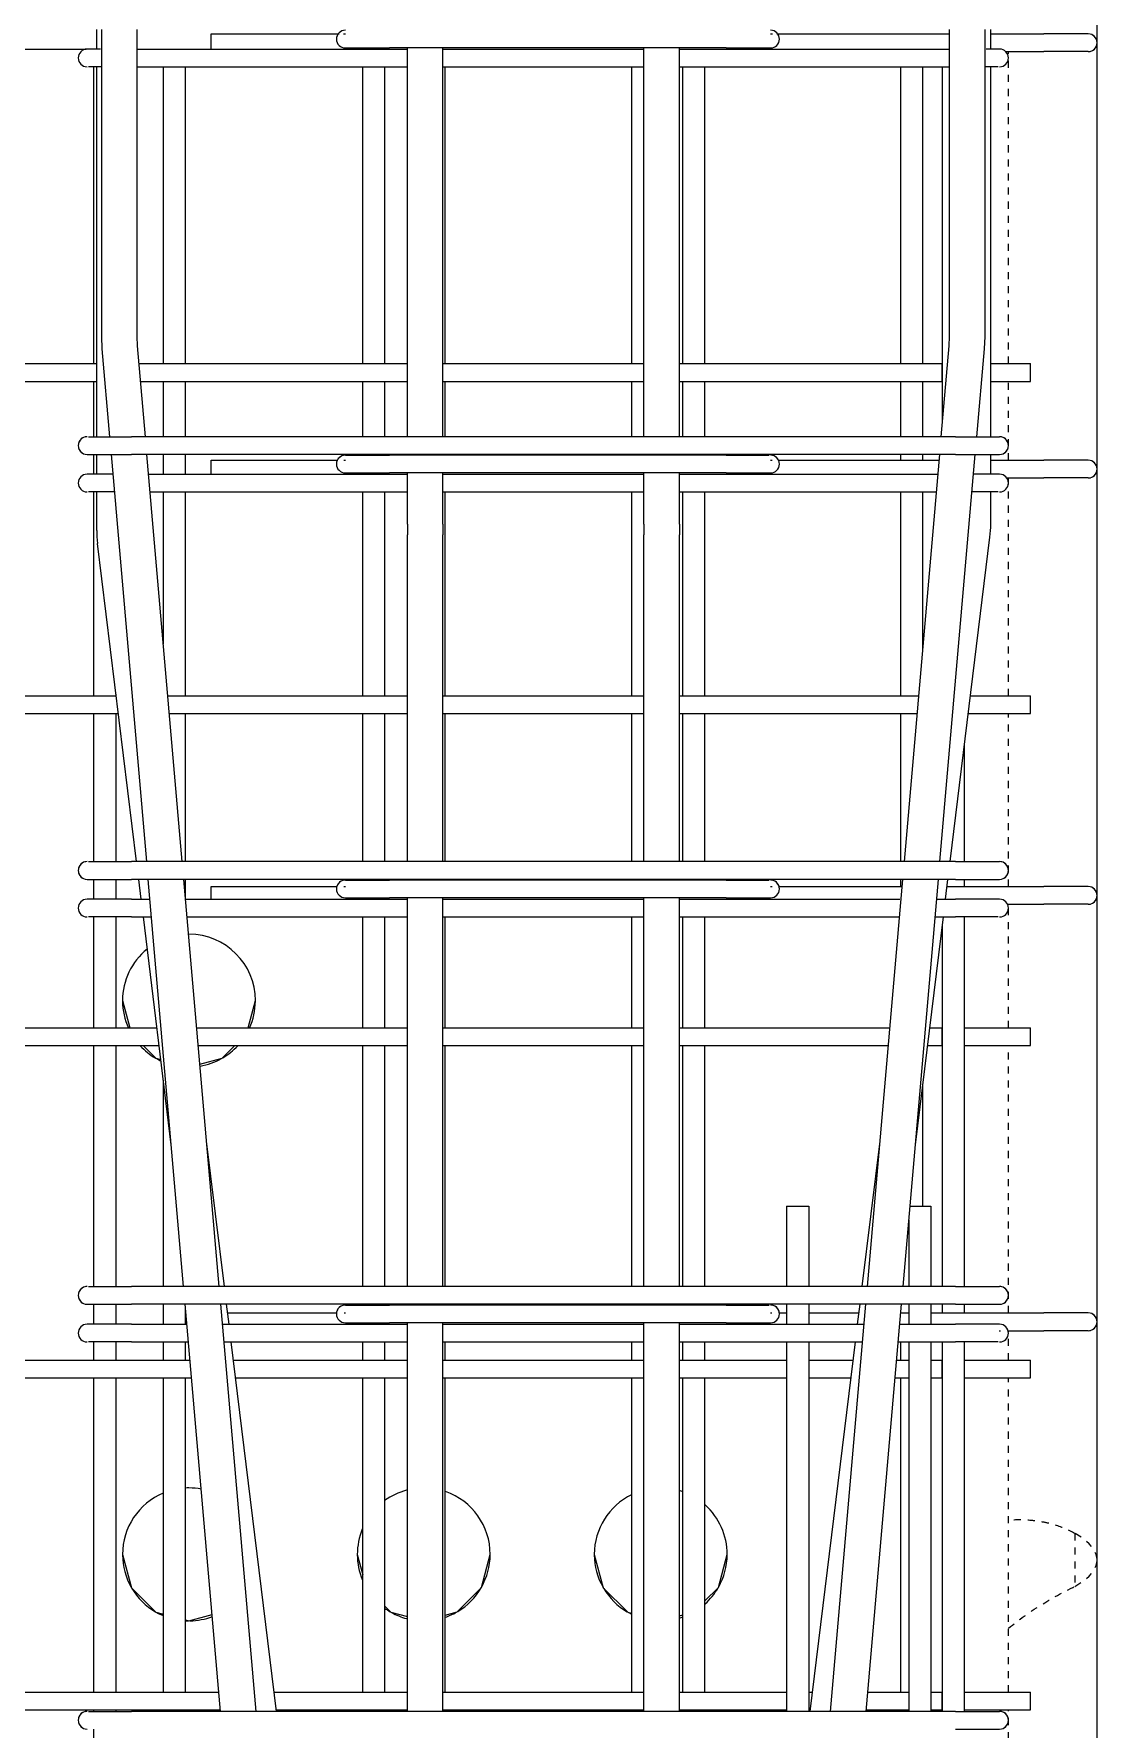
# Model space of a CAD drawing. Header units: millimetres. Extents: x -8986 to 3673, y -4076 to 6166.
# Drawn here: x -5469 to -4989, y -324 to 441 of the extents above; entities that cross this region are included whole.
import ezdxf

# ---------------------------------------------------------------- set-up
doc = ezdxf.new("R2010")
doc.units = ezdxf.units.MM
doc.linetypes.add('Dash', pattern=[6.36, 3.18, -3.18])
for name, color, linetype, lineweight in [('A-WALL', 113, 'Continuous', 25), ('A-WALL-HDLN', 110, 'Dash', 25), ('S-RBAR', 171, 'Continuous', 18)]:
    doc.layers.add(name, color=color, linetype=linetype, lineweight=lineweight)

msp = doc.modelspace()

# ---------------------------------------------------------------- linework, layer by layer
at = {"layer": 'A-WALL'}
for p, q in [((-4988.80383, -1395), (-4988.80383, 3660)), ((-5428.80383, 5.00419), (-5425.49539, -7.31034)), ((-5372.08597, -7.31034), (-5368.80383, 5.00419)), ((-5322.80383, -245), (-5320.31349, -254.26946)), ((-5400.33233, -274.59262), (-5398.80383, -275)), ((-5398.80383, -275), (-5388.34294, -272.18956)), ((-5177.40383, -272.74324), (-5175.84182, -272.32359))]:
    msp.add_line(p, q, dxfattribs=at)
at = {"layer": 'A-WALL', "flags": 128}
for points in [[(-5419.46352, -15.31034), (-5413.73474, -21.01634), (-5411.48011, -21.61725)], [(-5393.85987, -23.66756), (-5383.76932, -20.95662), (-5378.14551, -15.31034)], [(-5428.80383, -245), (-5424.76464, -260.03451), (-5413.73474, -271.02053), (-5410.33233, -271.92736)], [(-5283.08708, -272.38948), (-5277.76932, -270.96081), (-5266.7833, -259.93091), (-5262.80383, -245)], [(-5215.80383, -245), (-5211.76464, -260.03451), (-5200.73474, -271.02053), (-5198.89073, -271.51201)], [(-5165.84182, -266.01363), (-5159.7833, -259.93091), (-5155.80383, -245)], [(-5310.31349, -268.45204), (-5307.73474, -271.02053), (-5300.20383, -273.02771)]]:
    msp.add_lwpolyline(points, dxfattribs=at)
at = {"layer": 'A-WALL'}
for centre, start, end in [((-5398.80383, 5.00419), 0, 90), ((-5398.80383, 5.00419), 129.12326812, 180), ((-5398.80383, 5.00419), 180.31001863, 204.43268264), ((-5398.80383, 5.00419), 335.56731736, 359.6881126), ((-5398.80383, 5.00419), 222.83043012, 239.66111242), ((-5398.80383, 5.00419), 241.01483868, 244.90368495), ((-5398.80383, 5.00419), 279.66332085, 299.4262789), ((-5398.80383, 5.00419), 300.77459377, 317.16956988), ((-5398.80383, -245), 112.80311317, 180), ((-5398.80383, -245), 90, 92.95282737), ((-5398.80383, -245), 79.26057508, 90), ((-5292.80383, -245), 105, 126.05884286), ((-5292.80383, -245), 0, 70.95286575), ((-5185.80383, -245), 116.03388467, 180), ((-5185.80383, -245), 70.44442868, 73.68267242), ((-5185.80383, -245), 0, 48.02065918), ((-5292.80383, -245), 157.65208361, 180), ((-5398.80383, -245), 180.4444818, 209.70316142), ((-5292.80383, -245), 180.4444818, 202.34791639), ((-5292.80383, -245), 330.73877595, 359.55201511), ((-5185.80383, -245), 180.4444818, 209.70316142), ((-5185.80383, -245), 330.73877595, 359.55201511), ((-5292.80383, -245), 300.81588598, 329.6201653), ((-5185.80383, -245), 311.97934082, 329.6201653), ((-5398.80383, -245), 210.81679284, 239.61923057), ((-5185.80383, -245), 210.81679284, 239.61923057), ((-5398.80383, -245), 241.01732796, 247.19688683), ((-5398.80383, -245), 267.04717263, 269.26778334), ((-5398.80383, -245), 270.72113191, 290.70647691), ((-5292.80383, -245), 233.94115714, 239.61923057), ((-5292.80383, -245), 241.01732796, 255), ((-5292.80383, -245), 289.04713425, 299.42370512), ((-5185.80383, -245), 241.01732796, 243.96611533), ((-5185.80383, -245), 286.31732758, 289.55557132)]:
    msp.add_arc(centre, 30, start, end, dxfattribs=at)
at = {"layer": 'A-WALL-HDLN'}
for p, q in [((-5028.80383, 292.62069), (-5028.80383, 433.5)), ((-5028.80383, 249), (-5028.80383, 284.62069)), ((-5028.80383, 142.65517), (-5028.80383, 241)), ((-5028.80383, 56.5), (-5028.80383, 134.65517)), ((-5028.80383, -7.31034), (-5028.80383, 48.5)), ((-5028.80383, -136), (-5028.80383, -15.31034)), ((-5028.80383, -157.27586), (-5028.80383, -144)), ((-5028.80383, -307.24138), (-5028.80383, -165.27586)), ((-4998.80641, -235.51042), (-4998.80641, -259.48958)), ((-5028.80383, -328.5), (-5028.80383, -315.24138))]:
    msp.add_line(p, q, dxfattribs=at)
at = {"layer": 'A-WALL-HDLN', "flags": 128}
for points in [[(-4988.81005, -247.19817), (-4989.20928, -245.03595), (-4990.42291, -242.58855), (-4992.43649, -240.17435), (-4995.23644, -237.80964), (-4998.80383, -235.51042)], [(-4998.80383, -259.48958), (-4995.23644, -257.19036), (-4992.43649, -254.82565), (-4990.42291, -252.41145), (-4989.20928, -249.96405), (-4988.81005, -247.80183)]]:
    msp.add_lwpolyline(points, dxfattribs=at)
at = {"layer": 'A-WALL-HDLN'}
msp.add_open_spline([(-4998.80383, -235.51042), (-5001.89351, -233.84377), (-5006.65211, -231.85243), (-5013.36676, -230.31039), (-5020.20628, -229.41462), (-5025.33952, -229.36208), (-5028.80383, -229.63423)], degree=3, knots=[-1, -1, -1, -1, -0.666666667, -0.5, -0.333333333, 0, 0, 0, 0], dxfattribs=at)
msp.add_open_spline([(-5028.80383, -278.28322), (-5024.16846, -274.56143), (-5014.53309, -267.70736), (-5004.16846, -262.03233), (-4998.80383, -259.48958)], degree=3, dxfattribs=at)
at = {"layer": 'S-RBAR'}
for p, q in [((-5440.45803, 434.63811), (-5440.45803, 443.44212)), ((-5438.19661, 304.81048), (-5438.19661, 443.44212)), ((-5422.19661, 304.81048), (-5422.19661, 443.44212)), ((-5388.80383, 441.5), (-5331.04782, 441.5)), ((-5388.80383, 434.63811), (-5388.80383, 441.5)), ((-5329.03468, 441.5), (-5328.19784, 441.5)), ((-5136.19784, 441.5), (-5135.36101, 441.5)), ((-5133.34786, 441.5), (-5055.41105, 441.5)), ((-5055.41105, 304.81048), (-5055.41105, 443.44212)), ((-5039.41105, 304.81048), (-5039.41105, 443.44212)), ((-5036.80383, 434.63811), (-5036.80383, 443.44212)), ((-5036.80383, 441.5), (-5012.80383, 441.5)), ((-4992.80383, 441.5), (-5012.80383, 441.5)), ((-6211.80383, 434.58621), (-5445.1981, 434.58621)), ((-5438.67284, 434.63811), (-5444.80383, 434.63811)), ((-5422.19661, 434.63811), (-5300.20383, 434.63811)), ((-5328.19784, 435.14361), (-5308.19784, 435.14361)), ((-5156.19784, 435.14361), (-5308.19784, 435.14361)), ((-5300.20383, 259.60973), (-5300.20383, 435.14361)), ((-5284.20383, 259.60973), (-5284.20383, 435.14361)), ((-5284.20383, 434.63811), (-5193.40383, 434.63811)), ((-5193.40383, 259.60973), (-5193.40383, 435.14361)), ((-5177.40383, 259.60973), (-5177.40383, 435.14361)), ((-5177.40383, 434.63811), (-5055.41105, 434.63811)), ((-5156.19784, 435.14361), (-5143.28004, 435.14361)), ((-5143.40508, 435.14361), (-5140.82432, 435.14361)), ((-5140.92924, 435.14361), (-5136.19784, 435.14361)), ((-5032.80383, 434.63811), (-5038.93482, 434.63811)), ((-5030.34173, 433.5), (-5012.80383, 433.5)), ((-4992.80383, 433.5), (-5012.80383, 433.5)), ((-5438.94597, 426.63811), (-5444.12235, 426.63811)), ((-5441.73624, 292.62069), (-5441.73624, 426.63811)), ((-5440.45803, 259.60973), (-5440.45803, 426.63811)), ((-5438.29026, 426.63811), (-5438.94597, 426.63811)), ((-5422.19661, 426.63811), (-5300.20383, 426.63811)), ((-5410.33233, 292.62069), (-5410.33233, 426.63811)), ((-5400.33233, 292.62069), (-5400.33233, 426.63811)), ((-5320.31349, 292.62069), (-5320.31349, 426.63811)), ((-5310.31349, 292.62069), (-5310.31349, 426.63811)), ((-5284.20383, 426.63811), (-5193.40383, 426.63811)), ((-5283.08708, 292.62069), (-5283.08708, 426.63811)), ((-5198.89073, 292.62069), (-5198.89073, 426.63811)), ((-5177.40383, 426.63811), (-5055.41105, 426.63811)), ((-5175.84182, 292.62069), (-5175.84182, 426.63811)), ((-5165.84182, 292.62069), (-5165.84182, 426.63811)), ((-5077.46797, 292.62069), (-5077.46797, 426.63811)), ((-5067.46797, 292.62069), (-5067.46797, 426.63811)), ((-5058.59657, 266.02023), (-5058.59657, 426.63811)), ((-5038.66169, 426.63811), (-5039.3174, 426.63811)), ((-5033.48531, 426.63811), (-5038.66169, 426.63811)), ((-5036.80383, 259.60973), (-5036.80383, 426.63811)), ((-5437.9558, 299.24373), (-5438.19661, 304.81048)), ((-5434.51471, 259.60973), (-5437.9558, 299.24373)), ((-5422.01577, 300.62767), (-5422.19661, 304.81048)), ((-5418.45452, 259.60973), (-5422.01577, 300.62767)), ((-5059.15314, 259.60973), (-5055.59189, 300.62767)), ((-5055.59189, 300.62767), (-5055.41105, 304.81048)), ((-5043.09295, 259.60973), (-5039.65186, 299.24373)), ((-5039.65186, 299.24373), (-5039.41105, 304.81048)), ((-6211.80383, 292.62069), (-5440.45803, 292.62069)), ((-5421.32059, 292.62069), (-5300.20383, 292.62069)), ((-5284.20383, 292.62069), (-5193.40383, 292.62069)), ((-5177.40383, 292.62069), (-5058.80383, 292.62069)), ((-5058.80383, 284.62069), (-5058.80383, 292.62069)), ((-5036.80383, 292.62069), (-5018.80383, 292.62069)), ((-5018.80383, 284.62069), (-5018.80383, 292.62069)), ((-6211.80383, 284.62069), (-5440.45803, 284.62069)), ((-5441.73624, 259.60973), (-5441.73624, 284.62069)), ((-5420.62601, 284.62069), (-5300.20383, 284.62069)), ((-5410.33233, 259.60973), (-5410.33233, 284.62069)), ((-5400.33233, 259.60973), (-5400.33233, 284.62069)), ((-5320.31349, 259.60973), (-5320.31349, 284.62069)), ((-5310.31349, 259.60973), (-5310.31349, 284.62069)), ((-5284.20383, 284.62069), (-5193.40383, 284.62069)), ((-5283.08708, 259.60973), (-5283.08708, 284.62069)), ((-5198.89073, 259.60973), (-5198.89073, 284.62069)), ((-5177.40383, 284.62069), (-5058.80383, 284.62069)), ((-5175.84182, 259.60973), (-5175.84182, 284.62069)), ((-5165.84182, 259.60973), (-5165.84182, 284.62069)), ((-5077.46797, 259.60973), (-5077.46797, 284.62069)), ((-5067.46797, 259.60973), (-5067.46797, 284.62069)), ((-5036.80383, 284.62069), (-5018.80383, 284.62069)), ((-5444.80383, 259.60973), (-5444.7204, 259.60973)), ((-5444.12235, 259.60973), (-5438.94597, 259.60973)), ((-5438.94597, 259.60973), (-5424.80383, 259.60973)), ((-5052.80383, 259.60973), (-5424.80383, 259.60973)), ((-5052.80383, 259.60973), (-5032.80383, 259.60973)), ((-5444.80383, 251.60973), (-5440.07244, 251.60973)), ((-5441.73624, 242.72377), (-5441.73624, 251.60973)), ((-5440.45803, 242.72377), (-5440.45803, 251.60973)), ((-5440.17735, 251.60973), (-5437.5966, 251.60973)), ((-5437.72163, 251.60973), (-5424.80383, 251.60973)), ((-5417.85947, 67.77734), (-5433.82013, 251.60973)), ((-5052.80383, 251.60973), (-5424.80383, 251.60973)), ((-5401.79928, 67.77734), (-5417.75994, 251.60973)), ((-5410.33233, 242.72377), (-5410.33233, 251.60973)), ((-5400.33233, 242.72377), (-5400.33233, 251.60973)), ((-5388.80383, 249), (-5331.54031, 249)), ((-5388.80383, 242.72377), (-5388.80383, 249)), ((-5328.95018, 249), (-5328.19784, 249)), ((-5328.19784, 251.28544), (-5308.19784, 251.28544)), ((-5156.19784, 251.28544), (-5308.19784, 251.28544)), ((-5156.19784, 251.28544), (-5142.05571, 251.28544)), ((-5142.05571, 251.28544), (-5136.87933, 251.28544)), ((-5136.23873, 251.28544), (-5136.19784, 251.28544)), ((-5136.19784, 249), (-5135.44551, 249)), ((-5132.85538, 249), (-5060.0743, 249)), ((-5077.46797, 249), (-5077.46797, 251.60973)), ((-5075.80838, 67.77734), (-5059.84772, 251.60973)), ((-5067.46797, 249), (-5067.46797, 251.60973)), ((-5059.74819, 67.77734), (-5043.78753, 251.60973)), ((-5052.80383, 251.60973), (-5032.80383, 251.60973)), ((-5036.80383, 242.72377), (-5036.80383, 251.60973)), ((-5036.80383, 249), (-5012.80383, 249)), ((-4992.80383, 249), (-5012.80383, 249)), ((-5433.17209, 242.72377), (-5444.80383, 242.72377)), ((-5416.98845, 242.72377), (-5300.20383, 242.72377)), ((-5328.19784, 243.28544), (-5308.19784, 243.28544)), ((-5156.19784, 243.28544), (-5308.19784, 243.28544)), ((-5300.20383, 220.14107), (-5300.20383, 243.28544)), ((-5284.20383, 220.14107), (-5284.20383, 243.28544)), ((-5284.20383, 242.72377), (-5193.40383, 242.72377)), ((-5193.40383, 220.14107), (-5193.40383, 243.28544)), ((-5177.40383, 220.14107), (-5177.40383, 243.28544)), ((-5177.40383, 242.72377), (-5060.61921, 242.72377)), ((-5156.19784, 243.28544), (-5143.28004, 243.28544)), ((-5143.40508, 243.28544), (-5140.82432, 243.28544)), ((-5140.92924, 243.28544), (-5136.19784, 243.28544)), ((-5032.80383, 242.72377), (-5044.43557, 242.72377)), ((-5029.89234, 241), (-5012.80383, 241)), ((-4992.80383, 241), (-5012.80383, 241)), ((-5438.94597, 234.72377), (-5444.12235, 234.72377)), ((-5441.73624, 142.65517), (-5441.73624, 234.72377)), ((-5440.45803, 217.32479), (-5440.45803, 234.72377)), ((-5432.4575, 234.72377), (-5438.94597, 234.72377)), ((-5416.29387, 234.72377), (-5300.20383, 234.72377)), ((-5410.33233, 166.05961), (-5410.33233, 234.72377)), ((-5400.33233, 142.65517), (-5400.33233, 234.72377)), ((-5320.31349, 142.65517), (-5320.31349, 234.72377)), ((-5310.31349, 142.65517), (-5310.31349, 234.72377)), ((-5284.20383, 234.72377), (-5193.40383, 234.72377)), ((-5283.08708, 142.65517), (-5283.08708, 234.72377)), ((-5198.89073, 142.65517), (-5198.89073, 234.72377)), ((-5177.40383, 234.72377), (-5061.31379, 234.72377)), ((-5175.84182, 142.65517), (-5175.84182, 234.72377)), ((-5165.84182, 142.65517), (-5165.84182, 234.72377)), ((-5077.46797, 142.65517), (-5077.46797, 234.72377)), ((-5067.46797, 163.84087), (-5067.46797, 234.72377)), ((-5038.66169, 234.72377), (-5045.15016, 234.72377)), ((-5033.48531, 234.72377), (-5038.66169, 234.72377)), ((-5036.80383, 220.14107), (-5036.80383, 234.72377)), ((-5300.20383, 220.14107), (-5300.20383, 215.26629)), ((-5300.20383, 67.77734), (-5300.20383, 215.26629)), ((-5284.20383, 220.14107), (-5284.20383, 215.26629)), ((-5284.20383, 67.77734), (-5284.20383, 215.26629)), ((-5193.40383, 220.14107), (-5193.40383, 215.26629)), ((-5193.40383, 67.77734), (-5193.40383, 215.26629)), ((-5177.40383, 220.14107), (-5177.40383, 215.26629)), ((-5177.40383, 67.77734), (-5177.40383, 215.26629)), ((-5422.45639, 67.77734), (-5440.10025, 211.47506)), ((-5055.15127, 67.77734), (-5037.16161, 214.29134)), ((-6211.80383, 142.65517), (-5431.65023, 142.65517)), ((-5431.73624, 142.65517), (-5431.73624, 143.35569)), ((-5408.30031, 142.65517), (-5300.20383, 142.65517)), ((-5284.20383, 142.65517), (-5193.40383, 142.65517)), ((-5177.40383, 142.65517), (-5069.30735, 142.65517)), ((-5045.95743, 142.65517), (-5018.80383, 142.65517)), ((-5018.80383, 134.65517), (-5018.80383, 142.65517)), ((-6211.80383, 134.65517), (-5430.66795, 134.65517)), ((-5441.73624, 67.77734), (-5441.73624, 134.65517)), ((-5431.73624, 67.77734), (-5431.73624, 134.65517)), ((-5407.60574, 134.65517), (-5300.20383, 134.65517)), ((-5400.33233, 67.77734), (-5400.33233, 134.65517)), ((-5320.31349, 67.77734), (-5320.31349, 134.65517)), ((-5310.31349, 67.77734), (-5310.31349, 134.65517)), ((-5284.20383, 134.65517), (-5193.40383, 134.65517)), ((-5283.08708, 67.77734), (-5283.08708, 134.65517)), ((-5198.89073, 67.77734), (-5198.89073, 134.65517)), ((-5177.40383, 134.65517), (-5070.00192, 134.65517)), ((-5175.84182, 67.77734), (-5175.84182, 134.65517)), ((-5165.84182, 67.77734), (-5165.84182, 134.65517)), ((-5077.46797, 67.77734), (-5077.46797, 134.65517)), ((-5046.93971, 134.65517), (-5018.80383, 134.65517)), ((-5048.59657, 67.77734), (-5048.59657, 121.16107)), ((-5444.80383, 67.77734), (-5444.7204, 67.77734)), ((-5444.12235, 67.77734), (-5438.94597, 67.77734)), ((-5438.94597, 67.77734), (-5424.80383, 67.77734)), ((-5052.80383, 67.77734), (-5424.80383, 67.77734)), ((-5052.80383, 67.77734), (-5032.80383, 67.77734)), ((-5444.80383, 59.77734), (-5440.07244, 59.77734)), ((-5441.73624, 50.80943), (-5441.73624, 59.77734)), ((-5440.17735, 59.77734), (-5437.5966, 59.77734)), ((-5437.72163, 59.77734), (-5424.80383, 59.77734)), ((-5431.73624, 50.80943), (-5431.73624, 59.77734)), ((-5052.80383, 59.77734), (-5424.80383, 59.77734)), ((-5420.37299, 50.80943), (-5421.47411, 59.77734)), ((-5401.20424, -124.05504), (-5417.1649, 59.77734)), ((-5385.14405, -124.05504), (-5401.10471, 59.77734)), ((-5400.33233, 50.88116), (-5400.33233, 59.77734)), ((-5388.80383, 56.5), (-5332.06155, 56.5)), ((-5388.80383, 50.80943), (-5388.80383, 56.5)), ((-5328.86568, 56.5), (-5328.19784, 56.5)), ((-5328.19784, 59.42726), (-5308.19784, 59.42726)), ((-5156.19784, 59.42726), (-5308.19784, 59.42726)), ((-5156.19784, 59.42726), (-5142.05571, 59.42726)), ((-5142.05571, 59.42726), (-5136.87933, 59.42726)), ((-5136.23873, 59.42726), (-5136.19784, 59.42726)), ((-5136.19784, 56.5), (-5135.53001, 56.5)), ((-5132.33414, 56.5), (-5076.7875, 56.5)), ((-5092.46361, -124.05504), (-5076.50295, 59.77734)), ((-5077.46797, 56.5), (-5077.46797, 59.77734)), ((-5076.40342, -124.05504), (-5060.44276, 59.77734)), ((-5057.23467, 50.80943), (-5056.13355, 59.77734)), ((-5056.53596, 56.5), (-5012.80383, 56.5)), ((-5052.80383, 59.77734), (-5032.80383, 59.77734)), ((-5048.59657, 56.5), (-5048.59657, 59.77734)), ((-4992.80383, 56.5), (-5012.80383, 56.5)), ((-5424.80383, 50.80943), (-5444.80383, 50.80943)), ((-5424.80383, 50.80943), (-5416.38629, 50.80943)), ((-5400.3261, 50.80943), (-5300.20383, 50.80943)), ((-5328.19784, 51.42726), (-5308.19784, 51.42726)), ((-5156.19784, 51.42726), (-5308.19784, 51.42726)), ((-5300.20383, -124.05504), (-5300.20383, 51.42726)), ((-5284.20383, -124.05504), (-5284.20383, 51.42726)), ((-5284.20383, 50.80943), (-5193.40383, 50.80943)), ((-5193.40383, -124.05504), (-5193.40383, 51.42726)), ((-5177.40383, -124.05504), (-5177.40383, 51.42726)), ((-5177.40383, 50.80943), (-5077.81466, 50.80943)), ((-5156.19784, 51.42726), (-5143.28004, 51.42726)), ((-5143.40508, 51.42726), (-5140.82432, 51.42726)), ((-5140.92924, 51.42726), (-5136.19784, 51.42726)), ((-5061.22137, 50.80943), (-5052.80383, 50.80943)), ((-5032.80383, 50.80943), (-5052.80383, 50.80943)), ((-5029.44295, 48.5), (-5012.80383, 48.5)), ((-4992.80383, 48.5), (-5012.80383, 48.5)), ((-5438.94597, 42.80943), (-5444.12235, 42.80943)), ((-5441.73624, -7.31034), (-5441.73624, 42.80943)), ((-5424.80383, 42.80943), (-5438.94597, 42.80943)), ((-5431.73624, -7.31034), (-5431.73624, 42.80943)), ((-5424.80383, 42.80943), (-5415.69172, 42.80943)), ((-5406.76154, -60.04694), (-5419.39071, 42.80943)), ((-5399.63152, 42.80943), (-5300.20383, 42.80943)), ((-5320.31349, -7.31034), (-5320.31349, 42.80943)), ((-5310.31349, -7.31034), (-5310.31349, 42.80943)), ((-5284.20383, 42.80943), (-5193.40383, 42.80943)), ((-5283.08708, -7.31034), (-5283.08708, 42.80943)), ((-5198.89073, -7.31034), (-5198.89073, 42.80943)), ((-5177.40383, 42.80943), (-5077.97614, 42.80943)), ((-5175.84182, -7.31034), (-5175.84182, 42.80943)), ((-5165.84182, -7.31034), (-5165.84182, 42.80943)), ((-5070.84612, -60.04694), (-5058.21695, 42.80943)), ((-5061.91595, 42.80943), (-5052.80383, 42.80943)), ((-5058.59657, -124.05504), (-5058.59657, 39.15189)), ((-5038.66169, 42.80943), (-5052.80383, 42.80943)), ((-5048.59657, -124.05504), (-5048.59657, 42.80943)), ((-5033.48531, 42.80943), (-5038.66169, 42.80943)), ((-6214.29956, -7.31034), (-5413.23678, -7.31034)), ((-5395.28004, -7.31034), (-5300.20383, -7.31034)), ((-5284.20383, -7.31034), (-5193.40383, -7.31034)), ((-5177.40383, -7.31034), (-5082.32763, -7.31034)), ((-5064.37088, -7.31034), (-5058.80383, -7.31034)), ((-5058.80383, -15.31034), (-5058.80383, -7.31034)), ((-5048.59657, -7.31034), (-5018.80383, -7.31034)), ((-5018.80383, -15.31034), (-5018.80383, -7.31034)), ((-6215.63289, -15.31034), (-5412.2545, -15.31034)), ((-5441.73624, -124.05504), (-5441.73624, -15.31034)), ((-5431.73624, -124.05504), (-5431.73624, -15.31034)), ((-5394.58546, -15.31034), (-5300.20383, -15.31034)), ((-5320.31349, -124.05504), (-5320.31349, -15.31034)), ((-5310.31349, -124.05504), (-5310.31349, -15.31034)), ((-5284.20383, -15.31034), (-5193.40383, -15.31034)), ((-5283.08708, -124.05504), (-5283.08708, -15.31034)), ((-5198.89073, -124.05504), (-5198.89073, -15.31034)), ((-5177.40383, -15.31034), (-5083.0222, -15.31034)), ((-5175.84182, -124.05504), (-5175.84182, -15.31034)), ((-5165.84182, -124.05504), (-5165.84182, -15.31034)), ((-5065.35316, -15.31034), (-5058.80383, -15.31034)), ((-5048.59657, -15.31034), (-5018.80383, -15.31034)), ((-5410.33233, -124.05504), (-5410.33233, -30.96522)), ((-5067.46797, -87.82306), (-5067.46797, -32.53411)), ((-5382.78218, -124.05504), (-5390.84612, -58.37949)), ((-5094.82548, -124.05504), (-5086.76154, -58.37949)), ((-5128.98647, -87.82306), (-5128.98647, -124.05504)), ((-5128.98647, -87.82306), (-5118.98647, -87.82306)), ((-5118.98647, -87.82306), (-5118.98647, -124.05504)), ((-5073.25769, -87.82306), (-5063.80383, -87.82306)), ((-5063.80383, -87.82306), (-5063.80383, -124.05504)), ((-5073.80383, -94.11339), (-5073.80383, -124.05504)), ((-5444.80383, -124.05504), (-5444.7204, -124.05504)), ((-5444.12235, -124.05504), (-5438.94597, -124.05504)), ((-5438.94597, -124.05504), (-5424.80383, -124.05504)), ((-5052.80383, -124.05504), (-5424.80383, -124.05504)), ((-5052.80383, -124.05504), (-5032.80383, -124.05504)), ((-5444.80383, -132.05504), (-5440.07244, -132.05504)), ((-5441.73624, -141.10491), (-5441.73624, -132.05504)), ((-5440.17735, -132.05504), (-5437.5966, -132.05504)), ((-5437.72163, -132.05504), (-5424.80383, -132.05504)), ((-5431.73624, -141.10491), (-5431.73624, -132.05504)), ((-5052.80383, -132.05504), (-5424.80383, -132.05504)), ((-5410.33233, -141.10491), (-5410.33233, -132.05504)), ((-5384.54901, -315.88743), (-5400.50967, -132.05504)), ((-5400.33233, -141.10491), (-5400.33233, -134.09763)), ((-5368.48882, -315.88743), (-5384.44948, -132.05504)), ((-5380.68872, -141.10491), (-5381.7999, -132.05504)), ((-5381.31552, -136), (-5332.14111, -136)), ((-5328.78118, -136), (-5328.19784, -136)), ((-5328.19784, -132.43091), (-5308.19784, -132.43091)), ((-5156.19784, -132.43091), (-5308.19784, -132.43091)), ((-5156.19784, -132.43091), (-5142.05571, -132.43091)), ((-5142.05571, -132.43091), (-5136.87933, -132.43091)), ((-5136.23873, -132.43091), (-5136.19784, -132.43091)), ((-5136.19784, -136), (-5135.6145, -136)), ((-5132.25457, -136), (-5128.98647, -136)), ((-5128.98647, -132.05504), (-5128.98647, -141.10491)), ((-5118.98647, -132.05504), (-5118.98647, -141.10491)), ((-5118.98647, -136), (-5096.29214, -136)), ((-5109.11884, -315.88743), (-5093.15818, -132.05504)), ((-5096.91894, -141.10491), (-5095.80776, -132.05504)), ((-5093.05865, -315.88743), (-5077.09799, -132.05504)), ((-5077.4405, -136), (-5073.80383, -136)), ((-5073.80383, -132.05504), (-5073.80383, -141.10491)), ((-5063.80383, -132.05504), (-5063.80383, -141.10491)), ((-5063.80383, -136), (-5012.80383, -136)), ((-5058.59657, -136), (-5058.59657, -132.05504)), ((-5052.80383, -132.05504), (-5032.80383, -132.05504)), ((-5048.59657, -136), (-5048.59657, -132.05504)), ((-4992.80383, -136), (-5012.80383, -136)), ((-5424.80383, -141.10491), (-5444.80383, -141.10491)), ((-5424.80383, -141.10491), (-5399.72394, -141.10491)), ((-5383.66375, -141.10491), (-5300.20383, -141.10491)), ((-5328.19784, -140.43091), (-5308.19784, -140.43091)), ((-5156.19784, -140.43091), (-5308.19784, -140.43091)), ((-5300.20383, -315.88743), (-5300.20383, -140.43091)), ((-5284.20383, -315.88743), (-5284.20383, -140.43091)), ((-5284.20383, -141.10491), (-5193.40383, -141.10491)), ((-5193.40383, -315.88743), (-5193.40383, -140.43091)), ((-5177.40383, -315.88743), (-5177.40383, -140.43091)), ((-5177.40383, -141.10491), (-5093.94391, -141.10491)), ((-5156.19784, -140.43091), (-5143.28004, -140.43091)), ((-5143.40508, -140.43091), (-5140.82432, -140.43091)), ((-5140.92924, -140.43091), (-5136.19784, -140.43091)), ((-5077.81466, -141.10491), (-5052.80383, -141.10491)), ((-5032.80383, -141.10491), (-5052.80383, -141.10491)), ((-5033.05045, -144), (-5032.42268, -144)), ((-5029.03088, -144), (-5012.80383, -144)), ((-4992.80383, -144), (-5012.80383, -144)), ((-5438.94597, -149.10491), (-5444.12235, -149.10491)), ((-5441.73624, -157.27586), (-5441.73624, -149.10491)), ((-5424.80383, -149.10491), (-5438.94597, -149.10491)), ((-5431.73624, -157.27586), (-5431.73624, -149.10491)), ((-5424.80383, -149.10491), (-5399.02937, -149.10491)), ((-5410.33233, -157.27586), (-5410.33233, -149.10491)), ((-5400.33233, -157.27586), (-5400.33233, -149.10491)), ((-5382.96918, -149.10491), (-5300.20383, -149.10491)), ((-5359.22812, -315.88743), (-5379.70644, -149.10491)), ((-5320.31349, -157.27586), (-5320.31349, -149.10491)), ((-5310.31349, -157.27586), (-5310.31349, -149.10491)), ((-5284.20383, -149.10491), (-5193.40383, -149.10491)), ((-5283.08708, -157.27586), (-5283.08708, -149.10491)), ((-5198.89073, -157.27586), (-5198.89073, -149.10491)), ((-5177.40383, -149.10491), (-5094.63848, -149.10491)), ((-5175.84182, -157.27586), (-5175.84182, -149.10491)), ((-5165.84182, -157.27586), (-5165.84182, -149.10491)), ((-5128.98647, -149.10491), (-5128.98647, -315.88743)), ((-5118.98647, -149.10491), (-5118.98647, -315.88743)), ((-5118.37954, -315.88743), (-5097.90122, -149.10491)), ((-5078.57829, -149.10491), (-5052.80383, -149.10491)), ((-5077.46797, -157.27586), (-5077.46797, -149.10491)), ((-5073.80383, -149.10491), (-5073.80383, -315.88743)), ((-5063.80383, -149.10491), (-5063.80383, -315.88743)), ((-5058.59657, -315.88743), (-5058.59657, -149.10491)), ((-5038.66169, -149.10491), (-5052.80383, -149.10491)), ((-5048.59657, -315.88743), (-5048.59657, -149.10491)), ((-5033.48531, -149.10491), (-5038.66169, -149.10491)), ((-6239.29381, -157.27586), (-5398.31995, -157.27586)), ((-5378.70317, -157.27586), (-5300.20383, -157.27586)), ((-5284.20383, -157.27586), (-5193.40383, -157.27586)), ((-5177.40383, -157.27586), (-5128.98647, -157.27586)), ((-5118.98647, -157.27586), (-5098.90449, -157.27586)), ((-5079.28771, -157.27586), (-5073.80383, -157.27586)), ((-5063.80383, -157.27586), (-5058.80383, -157.27586)), ((-5058.80383, -165.27586), (-5058.80383, -157.27586)), ((-5048.59657, -157.27586), (-5018.80383, -157.27586)), ((-5018.80383, -165.27586), (-5018.80383, -157.27586)), ((-6240.62715, -165.27586), (-5397.62538, -165.27586)), ((-5441.73624, -307.24138), (-5441.73624, -165.27586)), ((-5431.73624, -307.24138), (-5431.73624, -165.27586)), ((-5410.33233, -307.24138), (-5410.33233, -165.27586)), ((-5400.33233, -307.24138), (-5400.33233, -165.27586)), ((-5377.7209, -165.27586), (-5300.20383, -165.27586)), ((-5320.31349, -307.24138), (-5320.31349, -165.27586)), ((-5310.31349, -307.24138), (-5310.31349, -165.27586)), ((-5284.20383, -165.27586), (-5193.40383, -165.27586)), ((-5283.08708, -307.24138), (-5283.08708, -165.27586)), ((-5198.89073, -307.24138), (-5198.89073, -165.27586)), ((-5177.40383, -165.27586), (-5128.98647, -165.27586)), ((-5175.84182, -307.24138), (-5175.84182, -165.27586)), ((-5165.84182, -307.24138), (-5165.84182, -165.27586)), ((-5118.98647, -165.27586), (-5099.88676, -165.27586)), ((-5079.98228, -165.27586), (-5073.80383, -165.27586)), ((-5077.46797, -307.24138), (-5077.46797, -165.27586)), ((-5063.80383, -165.27586), (-5058.80383, -165.27586)), ((-5048.59657, -165.27586), (-5018.80383, -165.27586)), ((-6258.89682, -307.24138), (-5385.29968, -307.24138)), ((-5360.28972, -307.24138), (-5300.20383, -307.24138)), ((-5284.20383, -307.24138), (-5193.40383, -307.24138)), ((-5177.40383, -307.24138), (-5128.98647, -307.24138)), ((-5118.98647, -307.24138), (-5117.31794, -307.24138)), ((-5092.30799, -307.24138), (-5073.80383, -307.24138)), ((-5063.80383, -307.24138), (-5058.80383, -307.24138)), ((-5058.80383, -315.24138), (-5058.80383, -307.24138)), ((-5048.59657, -307.24138), (-5018.80383, -307.24138)), ((-5018.80383, -315.24138), (-5018.80383, -307.24138)), ((-6259.83963, -315.24138), (-5384.6051, -315.24138)), ((-5444.80383, -315.88743), (-5444.7204, -315.88743)), ((-5444.12235, -315.88743), (-5438.94597, -315.88743)), ((-5441.73624, -315.88743), (-5441.73624, -315.24138)), ((-5438.94597, -315.88743), (-5424.80383, -315.88743)), ((-5431.73624, -315.88743), (-5431.73624, -315.24138)), ((-5052.80383, -315.88743), (-5424.80383, -315.88743)), ((-5410.33233, -315.88743), (-5410.33233, -315.24138)), ((-5400.33233, -315.88743), (-5400.33233, -315.24138)), ((-5359.30745, -315.24138), (-5300.20383, -315.24138)), ((-5320.31349, -315.88743), (-5320.31349, -315.24138)), ((-5310.31349, -315.88743), (-5310.31349, -315.24138)), ((-5284.20383, -315.24138), (-5193.40383, -315.24138)), ((-5283.08708, -315.88743), (-5283.08708, -315.24138)), ((-5198.89073, -315.88743), (-5198.89073, -315.24138)), ((-5177.40383, -315.24138), (-5128.98647, -315.24138)), ((-5175.84182, -315.88743), (-5175.84182, -315.24138)), ((-5165.84182, -315.88743), (-5165.84182, -315.24138)), ((-5118.98647, -315.24138), (-5118.30021, -315.24138)), ((-5093.00256, -315.24138), (-5073.80383, -315.24138)), ((-5077.46797, -315.88743), (-5077.46797, -315.24138)), ((-5063.80383, -315.24138), (-5058.80383, -315.24138)), ((-5052.80383, -315.88743), (-5032.80383, -315.88743)), ((-5048.59657, -315.24138), (-5018.80383, -315.24138)), ((-5441.73624, -333.01925), (-5441.73624, -323.88743)), ((-5052.80383, -323.88743), (-5032.80383, -323.88743))]:
    msp.add_line(p, q, dxfattribs=at)
for centre, radius, start, end in [((-5328.19784, 439.14361), 4, 90, 270), ((-5136.19784, 439.14361), 4, 270, 90), ((-5136.19784, 439.14361), 4, 270, 90), ((-4992.80383, 437.5), 4, 270, 90), ((-4992.80383, 437.5), 4, 15, 60), ((-4992.80383, 437.5), 4, 300, 345), ((-5444.80383, 430.63811), 4, 90, 270), ((-5032.80383, 430.63811), 4, 270, 90), ((-4992.80383, 437.5), 4, 270, 285), ((-5444.80383, 255.60973), 4, 90, 270), ((-5444.80383, 255.60973), 4, 90, 270), ((-5444.80383, 255.60973), 4, 120, 165), ((-5444.80383, 255.60973), 4, 195, 240), ((-5444.80383, 255.60973), 4, 90, 105), ((-5032.80383, 255.60973), 4, 75, 90), ((-5032.80383, 255.60973), 4, 270, 90), ((-5032.80383, 255.60973), 4, 15, 60), ((-5032.80383, 255.60973), 4, 300, 345), ((-5328.19784, 247.28544), 4, 90, 270), ((-5328.19784, 247.28544), 4, 120, 150), ((-5328.19784, 247.28544), 4, 90, 105), ((-5136.19784, 247.28544), 4, 270, 90), ((-5136.19784, 247.28544), 4, 75, 90), ((-5136.19784, 247.28544), 4, 270, 90), ((-5136.19784, 247.28544), 4, 30, 60), ((-4992.80383, 245), 4, 270, 90), ((-4992.80383, 245), 4, 15, 60), ((-5444.80383, 238.72377), 4, 90, 270), ((-5032.80383, 238.72377), 4, 270, 90), ((-4992.80383, 245), 4, 270, 285), ((-4992.80383, 245), 4, 300, 345), ((-5392.45803, 217.32479), 48, 180, 187), ((-5084.80383, 220.14107), 48, 353, 360), ((-5444.80383, 63.77734), 4, 90, 270), ((-5444.80383, 63.77734), 4, 90, 270), ((-5444.80383, 63.77734), 4, 120, 165), ((-5444.80383, 63.77734), 4, 195, 240), ((-5444.80383, 63.77734), 4, 90, 105), ((-5032.80383, 63.77734), 4, 75, 90), ((-5032.80383, 63.77734), 4, 270, 90), ((-5032.80383, 63.77734), 4, 15, 60), ((-5032.80383, 63.77734), 4, 300, 345), ((-5328.19784, 55.42726), 4, 90, 270), ((-5328.19784, 55.42726), 4, 120, 164.41754782), ((-5328.19784, 55.42726), 4, 90, 105), ((-5136.19784, 55.42726), 4, 270, 90), ((-5136.19784, 55.42726), 4, 75, 90), ((-5136.19784, 55.42726), 4, 270, 90), ((-5136.19784, 55.42726), 4, 15.58245218, 60), ((-4992.80383, 52.5), 4, 270, 90), ((-4992.80383, 52.5), 4, 15, 60), ((-5444.80383, 46.80943), 4, 90, 270), ((-5032.80383, 46.80943), 4, 270, 90), ((-4992.80383, 52.5), 4, 270, 285), ((-4992.80383, 52.5), 4, 300, 345), ((-5444.80383, -128.05504), 4, 90, 270), ((-5444.80383, -128.05504), 4, 90, 270), ((-5444.80383, -128.05504), 4, 120, 165), ((-5444.80383, -128.05504), 4, 195, 240), ((-5444.80383, -128.05504), 4, 90, 105), ((-5032.80383, -128.05504), 4, 75, 90), ((-5032.80383, -128.05504), 4, 270, 90), ((-5032.80383, -128.05504), 4, 15, 60), ((-5032.80383, -128.05504), 4, 300, 345), ((-5328.19784, -136.43091), 4, 90, 270), ((-5328.19784, -136.43091), 4, 120, 165), ((-5328.19784, -136.43091), 4, 90, 105), ((-5136.19784, -136.43091), 4, 270, 90), ((-5136.19784, -136.43091), 4, 75, 90), ((-5136.19784, -136.43091), 4, 270, 90), ((-5136.19784, -136.43091), 4, 15, 60), ((-4992.80383, -140), 4, 270, 90), ((-4992.80383, -140), 4, 15, 60), ((-5444.80383, -145.10491), 4, 90, 270), ((-5032.80383, -145.10491), 4, 270, 90), ((-4992.80383, -140), 4, 270, 285), ((-4992.80383, -140), 4, 300, 345), ((-5444.80383, -319.88743), 4, 90, 270), ((-5444.80383, -319.88743), 4, 90, 270), ((-5444.80383, -319.88743), 4, 120, 165), ((-5444.80383, -319.88743), 4, 195, 240), ((-5444.80383, -319.88743), 4, 90, 105), ((-5032.80383, -319.88743), 4, 75, 90), ((-5032.80383, -319.88743), 4, 270, 90), ((-5032.80383, -319.88743), 4, 15, 60), ((-5032.80383, -319.88743), 4, 300, 345)]:
    msp.add_arc(centre, radius, start, end, dxfattribs=at)

doc.saveas('drawing.dxf')
